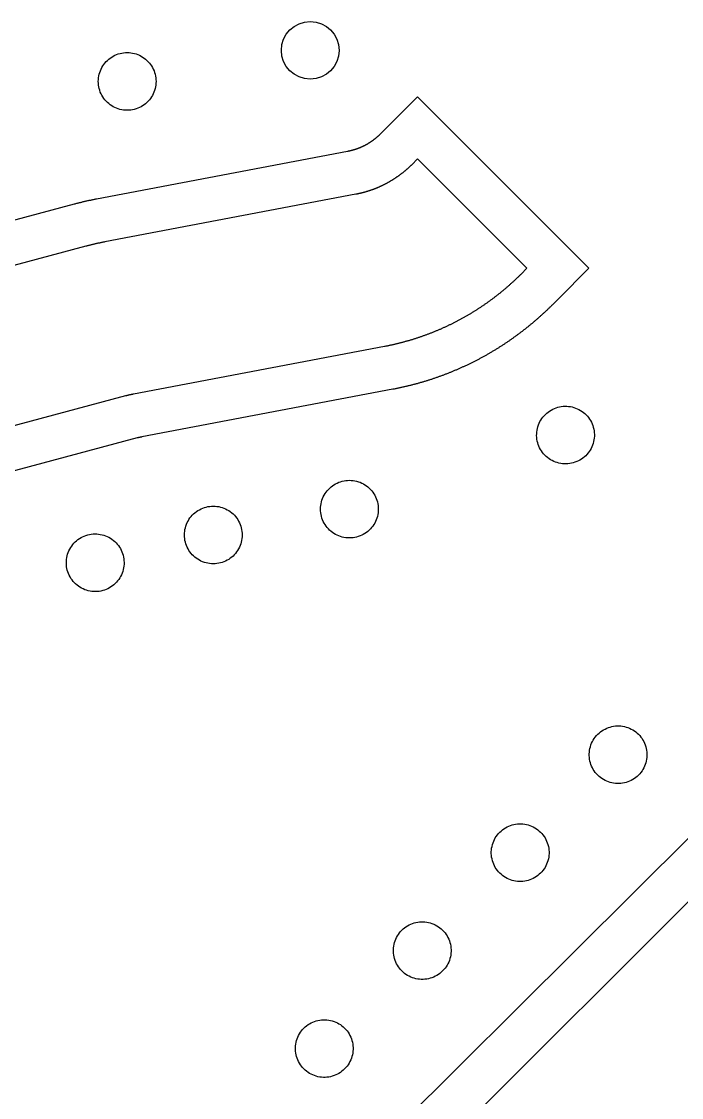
# Model space of a CAD drawing. Extents: x -16500 to 16500, y -16500 to 38576.
# Drawn here: x -7895 to -5037, y -5382 to -720 of the extents above; entities that cross this region are included whole.
import ezdxf

# ---------------------------------------------------------------- set-up
doc = ezdxf.new("R2010")
doc.units = 0
doc.header["$MEASUREMENT"] = 0
doc.layers.add('Top', color=1, linetype='Continuous')
doc.layers.add('Vias', color=60, linetype='Continuous')

msp = doc.modelspace()

# ---------------------------------------------------------------- linework, layer by layer
at = {"layer": 'Top'}
for points in [[(-9129.615, -1902.754), (-7665.465, -1510.436), (-7662.3, -1509.592), (-7659.132, -1508.756), (-7655.963, -1507.928), (-7652.792, -1507.107), (-7649.618, -1506.295), (-7646.443, -1505.49), (-7643.265, -1504.693), (-7640.086, -1503.904), (-7636.904, -1503.123), (-7633.721, -1502.35), (-7630.536, -1501.584), (-7627.349, -1500.827), (-7624.16, -1500.077), (-7620.969, -1499.335), (-7617.777, -1498.601), (-7614.582, -1497.875), (-7611.386, -1497.157), (-7608.188, -1496.447), (-7604.988, -1495.745), (-7601.787, -1495.05), (-7598.584, -1494.364), (-7595.379, -1493.685), (-7592.172, -1493.015), (-7588.964, -1492.352), (-7585.754, -1491.697), (-7582.543, -1491.05), (-7579.33, -1490.411), (-7576.116, -1489.781), (-7572.9, -1489.158), (-7569.682, -1488.543), (-6482.738, -1282.173), (-6481.284, -1281.893), (-6479.831, -1281.605), (-6478.38, -1281.309), (-6476.93, -1281.006), (-6475.482, -1280.694), (-6474.036, -1280.375), (-6472.592, -1280.048), (-6471.149, -1279.713), (-6469.708, -1279.371), (-6468.269, -1279.02), (-6466.832, -1278.662), (-6465.397, -1278.297), (-6463.964, -1277.923), (-6462.533, -1277.542), (-6461.104, -1277.153), (-6459.677, -1276.756), (-6458.253, -1276.352), (-6456.83, -1275.94), (-6455.41, -1275.521), (-6453.992, -1275.093), (-6452.576, -1274.659), (-6451.163, -1274.216), (-6449.752, -1273.766), (-6448.344, -1273.308), (-6446.938, -1272.843), (-6445.534, -1272.37), (-6444.133, -1271.89), (-6442.735, -1271.402), (-6441.339, -1270.907), (-6439.946, -1270.404), (-6438.556, -1269.893), (-6437.169, -1269.375), (-6435.784, -1268.85), (-6434.402, -1268.317), (-6433.023, -1267.777), (-6431.647, -1267.229), (-6430.274, -1266.674), (-6428.904, -1266.112), (-6427.537, -1265.542), (-6426.174, -1264.965), (-6424.813, -1264.38), (-6423.455, -1263.788), (-6422.101, -1263.189), (-6420.75, -1262.583), (-6419.402, -1261.969), (-6418.058, -1261.348), (-6416.716, -1260.72), (-6415.379, -1260.084), (-6414.044, -1259.442), (-6412.714, -1258.792), (-6411.386, -1258.135), (-6410.063, -1257.471), (-6408.742, -1256.8), (-6407.426, -1256.122), (-6406.113, -1255.436), (-6404.804, -1254.744), (-6403.499, -1254.044), (-6402.197, -1253.338), (-6400.899, -1252.624), (-6399.605, -1251.904), (-6398.315, -1251.177), (-6397.029, -1250.442), (-6395.747, -1249.701), (-6394.469, -1248.953), (-6393.195, -1248.198), (-6391.925, -1247.436), (-6390.659, -1246.667), (-6389.398, -1245.892), (-6388.14, -1245.109), (-6386.887, -1244.32), (-6385.638, -1243.524), (-6384.393, -1242.722), (-6383.153, -1241.913), (-6381.917, -1241.097), (-6380.685, -1240.274), (-6379.458, -1239.445), (-6378.236, -1238.61), (-6377.018, -1237.767), (-6375.804, -1236.918), (-6374.595, -1236.063), (-6373.391, -1235.201), (-6372.191, -1234.333), (-6370.996, -1233.458), (-6369.806, -1232.577), (-6368.62, -1231.689), (-6367.44, -1230.795), (-6366.264, -1229.895), (-6365.093, -1228.988), (-6363.927, -1228.075), (-6362.766, -1227.156), (-6361.609, -1226.231), (-6360.458, -1225.299), (-6359.312, -1224.361), (-6358.171, -1223.417), (-6357.035, -1222.467), (-6355.904, -1221.511), (-6354.778, -1220.548), (-6353.658, -1219.58), (-6352.543, -1218.606), (-6351.433, -1217.625), (-6350.328, -1216.639), (-6349.229, -1215.647), (-6348.135, -1214.649), (-6347.046, -1213.644), (-6345.963, -1212.635), (-6344.885, -1211.619), (-6343.813, -1210.597), (-6342.746, -1209.57), (-6341.685, -1208.537), (-6340.629, -1207.498), (-6339.579, -1206.454), (-6314.229, -1181.103), (-6314.229, -1181.103), (-6179.879, -1046.753), (-5437.416, -1789.215), (-5571.413, -1923.212), (-5571.413, -1923.212), (-5597.117, -1948.916), (-5599.425, -1951.218), (-5601.738, -1953.514), (-5604.057, -1955.805), (-5606.381, -1958.09), (-5608.711, -1960.369), (-5611.047, -1962.642), (-5613.388, -1964.91), (-5615.735, -1967.172), (-5618.088, -1969.428), (-5620.446, -1971.678), (-5622.809, -1973.923), (-5625.178, -1976.161), (-5627.553, -1978.394), (-5629.933, -1980.621), (-5632.318, -1982.842), (-5634.709, -1985.057), (-5637.106, -1987.267), (-5639.508, -1989.47), (-5641.915, -1991.668), (-5644.328, -1993.859), (-5646.746, -1996.045), (-5649.169, -1998.225), (-5651.598, -2000.398), (-5654.032, -2002.566), (-5656.471, -2004.728), (-5658.916, -2006.884), (-5661.366, -2009.033), (-5663.821, -2011.177), (-5666.282, -2013.315), (-5668.748, -2015.446), (-5671.219, -2017.572), (-5673.695, -2019.691), (-5676.176, -2021.805), (-5678.663, -2023.912), (-5681.155, -2026.013), (-5683.652, -2028.108), (-5686.154, -2030.197), (-5688.661, -2032.279), (-5691.174, -2034.356), (-5693.691, -2036.426), (-5696.214, -2038.49), (-5698.742, -2040.548), (-5701.274, -2042.6), (-5703.812, -2044.645), (-5706.355, -2046.685), (-5708.903, -2048.717), (-5711.455, -2050.744), (-5714.013, -2052.764), (-5716.576, -2054.779), (-5719.143, -2056.786), (-5721.716, -2058.788), (-5724.294, -2060.783), (-5726.876, -2062.772), (-5729.463, -2064.754), (-5732.055, -2066.73), (-5734.652, -2068.7), (-5737.254, -2070.663), (-5739.861, -2072.62), (-5742.472, -2074.57), (-5745.089, -2076.514), (-5747.71, -2078.452), (-5750.336, -2080.383), (-5752.966, -2082.307), (-5755.601, -2084.226), (-5758.241, -2086.137), (-5760.886, -2088.042), (-5763.535, -2089.941), (-5766.189, -2091.833), (-5768.848, -2093.719), (-5771.511, -2095.598), (-5774.179, -2097.47), (-5776.852, -2099.336), (-5779.529, -2101.196), (-5782.21, -2103.048), (-5784.897, -2104.894), (-5787.587, -2106.734), (-5790.283, -2108.567), (-5792.982, -2110.393), (-5795.687, -2112.213), (-5798.395, -2114.026), (-5801.109, -2115.832), (-5803.826, -2117.632), (-5806.548, -2119.425), (-5809.275, -2121.211), (-5812.005, -2122.99), (-5814.741, -2124.763), (-5817.48, -2126.529), (-5820.224, -2128.289), (-5822.972, -2130.041), (-5825.725, -2131.787), (-5828.481, -2133.526), (-5831.242, -2135.258), (-5834.008, -2136.984), (-5836.777, -2138.702), (-5839.551, -2140.414), (-5842.329, -2142.119), (-5845.111, -2143.817), (-5847.897, -2145.508), (-5850.688, -2147.193), (-5853.482, -2148.87), (-5856.281, -2150.541), (-5859.084, -2152.205), (-5861.891, -2153.862), (-5864.702, -2155.512), (-5867.517, -2157.155), (-5870.336, -2158.791), (-5873.159, -2160.42), (-5875.986, -2162.042), (-5878.817, -2163.658), (-5881.652, -2165.266), (-5884.491, -2166.867), (-5887.334, -2168.462), (-5890.181, -2170.049), (-5893.031, -2171.629), (-5895.886, -2173.203), (-5898.744, -2174.769), (-5901.607, -2176.328), (-5904.473, -2177.881), (-5907.343, -2179.426), (-5910.216, -2180.964), (-5913.094, -2182.495), (-5915.975, -2184.019), (-5918.86, -2185.536), (-5921.749, -2187.045), (-5924.641, -2188.548), (-5927.537, -2190.044), (-5930.437, -2191.532), (-5933.34, -2193.013), (-5936.248, -2194.487), (-5939.158, -2195.954), (-5942.073, -2197.414), (-5944.99, -2198.867), (-5947.912, -2200.312), (-5950.837, -2201.75), (-5953.765, -2203.181), (-5956.697, -2204.605), (-5959.633, -2206.022), (-5962.572, -2207.431), (-5965.514, -2208.833), (-5968.46, -2210.228), (-5971.409, -2211.616), (-5974.362, -2212.996), (-5977.318, -2214.369), (-5980.278, -2215.735), (-5983.24, -2217.094), (-5986.207, -2218.445), (-5989.176, -2219.789), (-5992.149, -2221.126), (-5995.125, -2222.455), (-5998.104, -2223.777), (-6001.087, -2225.092), (-6004.072, -2226.399), (-6007.061, -2227.699), (-6010.054, -2228.992), (-6013.049, -2230.277), (-6016.047, -2231.555), (-6019.049, -2232.826), (-6022.054, -2234.089), (-6025.062, -2235.344), (-6028.072, -2236.593), (-6031.086, -2237.834), (-6034.103, -2239.067), (-6037.123, -2240.293), (-6040.147, -2241.512), (-6043.173, -2242.723), (-6046.202, -2243.927), (-6049.234, -2245.123), (-6052.268, -2246.312), (-6055.306, -2247.494), (-6058.347, -2248.667), (-6061.391, -2249.834), (-6064.437, -2250.993), (-6067.486, -2252.144), (-6070.538, -2253.288), (-6073.593, -2254.425), (-6076.651, -2255.553), (-6079.711, -2256.675), (-6082.775, -2257.789), (-6085.841, -2258.895), (-6088.909, -2259.994), (-6091.981, -2261.085), (-6095.055, -2262.169), (-6098.131, -2263.245), (-6101.211, -2264.313), (-6104.293, -2265.374), (-6107.377, -2266.428), (-6110.464, -2267.473), (-6113.554, -2268.511), (-6116.646, -2269.542), (-6119.741, -2270.565), (-6122.838, -2271.58), (-6125.938, -2272.588), (-6129.04, -2273.588), (-6132.145, -2274.581), (-6135.252, -2275.565), (-6138.362, -2276.542), (-6141.473, -2277.512), (-6144.588, -2278.474), (-6147.704, -2279.428), (-6150.823, -2280.375), (-6153.945, -2281.313), (-6157.068, -2282.245), (-6160.194, -2283.168), (-6163.322, -2284.084), (-6166.453, -2284.992), (-6169.585, -2285.892), (-6172.72, -2286.785), (-6175.857, -2287.67), (-6178.996, -2288.547), (-6182.138, -2289.417), (-6185.281, -2290.278), (-6188.427, -2291.132), (-6191.574, -2291.979), (-6194.724, -2292.817), (-6197.876, -2293.648), (-6201.03, -2294.471), (-6204.185, -2295.287), (-6207.343, -2296.094), (-6210.503, -2296.894), (-6213.665, -2297.686), (-6216.829, -2298.47), (-6219.994, -2299.246), (-6223.162, -2300.015), (-6226.331, -2300.776), (-6229.502, -2301.529), (-6232.675, -2302.274), (-6235.85, -2303.012), (-6239.027, -2303.741), (-6242.206, -2304.463), (-6245.386, -2305.177), (-6248.568, -2305.883), (-6251.752, -2306.581), (-6254.937, -2307.272), (-6258.124, -2307.955), (-6261.313, -2308.629), (-6264.504, -2309.296), (-6267.696, -2309.955), (-6270.889, -2310.607), (-6274.085, -2311.25), (-6277.282, -2311.886), (-6280.48, -2312.513), (-6283.68, -2313.133), (-6286.881, -2313.745), (-7373.826, -2520.114), (-7375.256, -2520.39), (-7376.685, -2520.673), (-7378.113, -2520.964), (-7379.539, -2521.262), (-7380.964, -2521.568), (-7382.386, -2521.881), (-7383.808, -2522.202), (-7385.227, -2522.53), (-7386.645, -2522.866), (-7388.06, -2523.21), (-7389.475, -2523.561), (-7390.887, -2523.919), (-7392.297, -2524.285), (-7393.705, -2524.658), (-8857.855, -2916.976)], [(-8907.031, -2733.45), (-7442.881, -2341.132), (-7441.029, -2340.64), (-7439.175, -2340.156), (-7437.319, -2339.679), (-7435.462, -2339.21), (-7433.602, -2338.748), (-7431.74, -2338.294), (-7429.877, -2337.848), (-7428.012, -2337.41), (-7426.145, -2336.979), (-7424.276, -2336.556), (-7422.405, -2336.14), (-7420.533, -2335.733), (-7418.659, -2335.333), (-7416.784, -2334.941), (-7414.907, -2334.556), (-7413.028, -2334.179), (-7411.148, -2333.81), (-7409.266, -2333.449), (-6322.322, -2127.08), (-6319.36, -2126.513), (-6316.4, -2125.939), (-6313.441, -2125.357), (-6310.484, -2124.767), (-6307.529, -2124.169), (-6304.575, -2123.563), (-6301.622, -2122.95), (-6298.672, -2122.328), (-6295.723, -2121.699), (-6292.775, -2121.062), (-6289.83, -2120.417), (-6286.886, -2119.764), (-6283.944, -2119.104), (-6281.003, -2118.436), (-6278.065, -2117.76), (-6275.128, -2117.076), (-6272.193, -2116.384), (-6269.26, -2115.684), (-6266.328, -2114.977), (-6263.399, -2114.262), (-6260.471, -2113.539), (-6257.546, -2112.808), (-6254.622, -2112.07), (-6251.701, -2111.324), (-6248.781, -2110.57), (-6245.863, -2109.808), (-6242.948, -2109.038), (-6240.034, -2108.261), (-6237.123, -2107.476), (-6234.214, -2106.684), (-6231.306, -2105.883), (-6228.401, -2105.075), (-6225.498, -2104.259), (-6222.597, -2103.436), (-6219.699, -2102.604), (-6216.803, -2101.765), (-6213.908, -2100.919), (-6211.017, -2100.064), (-6208.127, -2099.202), (-6205.24, -2098.333), (-6202.355, -2097.455), (-6199.472, -2096.57), (-6196.592, -2095.678), (-6193.714, -2094.777), (-6190.839, -2093.869), (-6187.966, -2092.954), (-6185.095, -2092.031), (-6182.227, -2091.1), (-6179.361, -2090.161), (-6176.498, -2089.215), (-6173.637, -2088.261), (-6170.779, -2087.3), (-6167.924, -2086.331), (-6165.071, -2085.355), (-6162.22, -2084.371), (-6159.373, -2083.379), (-6156.528, -2082.38), (-6153.685, -2081.373), (-6150.846, -2080.359), (-6148.009, -2079.337), (-6145.174, -2078.308), (-6142.343, -2077.271), (-6139.514, -2076.227), (-6136.688, -2075.175), (-6133.865, -2074.115), (-6131.044, -2073.049), (-6128.227, -2071.974), (-6125.412, -2070.892), (-6122.6, -2069.803), (-6119.792, -2068.706), (-6116.986, -2067.602), (-6114.183, -2066.49), (-6111.383, -2065.371), (-6108.586, -2064.244), (-6105.791, -2063.11), (-6103, -2061.969), (-6100.212, -2060.82), (-6097.428, -2059.664), (-6094.646, -2058.5), (-6091.867, -2057.329), (-6089.091, -2056.151), (-6086.319, -2054.965), (-6083.55, -2053.772), (-6080.783, -2052.571), (-6078.02, -2051.363), (-6075.261, -2050.148), (-6072.504, -2048.926), (-6069.751, -2047.696), (-6067.001, -2046.459), (-6064.254, -2045.214), (-6061.511, -2043.963), (-6058.771, -2042.704), (-6056.034, -2041.437), (-6053.301, -2040.164), (-6050.571, -2038.883), (-6047.845, -2037.595), (-6045.122, -2036.3), (-6042.402, -2034.997), (-6039.686, -2033.687), (-6036.974, -2032.37), (-6034.264, -2031.046), (-6031.559, -2029.715), (-6028.857, -2028.376), (-6026.158, -2027.031), (-6023.463, -2025.678), (-6020.772, -2024.318), (-6018.084, -2022.95), (-6015.4, -2021.576), (-6012.72, -2020.195), (-6010.043, -2018.806), (-6007.37, -2017.41), (-6004.701, -2016.008), (-6002.036, -2014.598), (-5999.374, -2013.181), (-5996.716, -2011.757), (-5994.062, -2010.326), (-5991.411, -2008.888), (-5988.765, -2007.443), (-5986.122, -2005.991), (-5983.483, -2004.531), (-5980.848, -2003.065), (-5978.217, -2001.592), (-5975.59, -2000.112), (-5972.967, -1998.625), (-5970.347, -1997.131), (-5967.732, -1995.63), (-5965.121, -1994.122), (-5962.514, -1992.607), (-5959.911, -1991.085), (-5957.311, -1989.556), (-5954.716, -1988.02), (-5952.125, -1986.478), (-5949.538, -1984.928), (-5946.956, -1983.372), (-5944.377, -1981.809), (-5941.803, -1980.239), (-5939.232, -1978.662), (-5936.666, -1977.079), (-5934.104, -1975.488), (-5931.547, -1973.891), (-5928.993, -1972.287), (-5926.444, -1970.676), (-5923.899, -1969.058), (-5921.359, -1967.434), (-5918.823, -1965.803), (-5916.291, -1964.165), (-5913.763, -1962.521), (-5911.24, -1960.869), (-5908.722, -1959.211), (-5906.207, -1957.547), (-5903.697, -1955.875), (-5901.192, -1954.197), (-5898.691, -1952.513), (-5896.195, -1950.821), (-5893.703, -1949.124), (-5891.215, -1947.419), (-5888.732, -1945.708), (-5886.254, -1943.99), (-5883.78, -1942.266), (-5881.311, -1940.535), (-5878.846, -1938.798), (-5876.386, -1937.054), (-5873.931, -1935.303), (-5871.48, -1933.546), (-5869.034, -1931.783), (-5866.593, -1930.013), (-5864.157, -1928.236), (-5861.725, -1926.453), (-5859.298, -1924.664), (-5856.875, -1922.868), (-5854.458, -1921.066), (-5852.045, -1919.257), (-5849.637, -1917.442), (-5847.234, -1915.621), (-5844.836, -1913.793), (-5842.442, -1911.959), (-5840.054, -1910.118), (-5837.67, -1908.271), (-5835.291, -1906.418), (-5832.918, -1904.559), (-5830.549, -1902.693), (-5828.185, -1900.821), (-5825.826, -1898.942), (-5823.472, -1897.058), (-5821.123, -1895.167), (-5818.779, -1893.269), (-5816.441, -1891.366), (-5814.107, -1889.457), (-5811.778, -1887.541), (-5809.455, -1885.619), (-5807.136, -1883.691), (-5804.823, -1881.756), (-5802.515, -1879.816), (-5800.212, -1877.87), (-5797.914, -1875.917), (-5795.621, -1873.958), (-5793.334, -1871.993), (-5791.052, -1870.022), (-5788.775, -1868.046), (-5786.503, -1866.063), (-5784.237, -1864.074), (-5781.976, -1862.078), (-5779.72, -1860.077), (-5777.469, -1858.07), (-5775.224, -1856.057), (-5772.985, -1854.039), (-5770.75, -1852.014), (-5768.521, -1849.983), (-5766.297, -1847.946), (-5764.079, -1845.903), (-5761.867, -1843.855), (-5759.659, -1841.801), (-5757.457, -1839.74), (-5755.261, -1837.674), (-5753.07, -1835.602), (-5750.885, -1833.525), (-5748.705, -1831.441), (-5746.531, -1829.352), (-5744.362, -1827.257), (-5742.199, -1825.156), (-5740.041, -1823.049), (-5737.889, -1820.937), (-5735.743, -1818.819), (-5733.602, -1816.695), (-5731.467, -1814.566), (-5706.117, -1789.215), (-6179.878, -1315.454), (-6205.229, -1340.804), (-6206.597, -1342.166), (-6207.97, -1343.523), (-6209.349, -1344.873), (-6210.734, -1346.218), (-6212.124, -1347.558), (-6213.519, -1348.891), (-6214.921, -1350.219), (-6216.328, -1351.54), (-6217.74, -1352.856), (-6219.157, -1354.166), (-6220.581, -1355.47), (-6222.009, -1356.769), (-6223.443, -1358.061), (-6224.882, -1359.347), (-6226.327, -1360.628), (-6227.777, -1361.902), (-6229.232, -1363.17), (-6230.692, -1364.433), (-6232.158, -1365.689), (-6233.629, -1366.939), (-6235.105, -1368.183), (-6236.586, -1369.421), (-6238.072, -1370.652), (-6239.563, -1371.878), (-6241.06, -1373.097), (-6242.561, -1374.31), (-6244.068, -1375.517), (-6245.579, -1376.718), (-6247.096, -1377.912), (-6248.617, -1379.1), (-6250.144, -1380.282), (-6251.675, -1381.457), (-6253.211, -1382.626), (-6254.752, -1383.788), (-6256.298, -1384.944), (-6257.848, -1386.094), (-6259.404, -1387.237), (-6260.964, -1388.374), (-6262.528, -1389.505), (-6264.098, -1390.628), (-6265.672, -1391.746), (-6267.251, -1392.856), (-6268.834, -1393.961), (-6270.422, -1395.058), (-6272.014, -1396.149), (-6273.611, -1397.234), (-6275.212, -1398.311), (-6276.818, -1399.382), (-6278.429, -1400.447), (-6280.043, -1401.504), (-6281.662, -1402.555), (-6283.286, -1403.6), (-6284.914, -1404.637), (-6286.546, -1405.668), (-6288.182, -1406.692), (-6289.823, -1407.709), (-6291.467, -1408.719), (-6293.116, -1409.723), (-6294.769, -1410.72), (-6296.427, -1411.709), (-6298.088, -1412.692), (-6299.753, -1413.668), (-6301.423, -1414.637), (-6303.096, -1415.6), (-6304.773, -1416.555), (-6306.455, -1417.503), (-6308.14, -1418.444), (-6309.829, -1419.378), (-6311.522, -1420.306), (-6313.219, -1421.226), (-6314.92, -1422.139), (-6316.624, -1423.045), (-6318.332, -1423.944), (-6320.044, -1424.836), (-6321.76, -1425.72), (-6323.479, -1426.598), (-6325.202, -1427.469), (-6326.929, -1428.332), (-6328.659, -1429.188), (-6330.392, -1430.037), (-6332.129, -1430.879), (-6333.87, -1431.713), (-6335.614, -1432.541), (-6337.361, -1433.361), (-6339.112, -1434.173), (-6340.866, -1434.979), (-6342.624, -1435.777), (-6344.385, -1436.568), (-6346.149, -1437.352), (-6347.916, -1438.128), (-6349.687, -1438.897), (-6351.46, -1439.658), (-6353.237, -1440.413), (-6355.017, -1441.159), (-6356.8, -1441.899), (-6358.586, -1442.631), (-6360.375, -1443.355), (-6362.168, -1444.073), (-6363.963, -1444.782), (-6365.761, -1445.485), (-6367.562, -1446.179), (-6369.365, -1446.867), (-6371.172, -1447.547), (-6372.981, -1448.219), (-6374.794, -1448.884), (-6376.609, -1449.541), (-6378.426, -1450.191), (-6380.247, -1450.833), (-6382.07, -1451.467), (-6383.895, -1452.094), (-6385.723, -1452.714), (-6387.554, -1453.326), (-6389.387, -1453.93), (-6391.223, -1454.527), (-6393.061, -1455.116), (-6394.902, -1455.697), (-6396.745, -1456.271), (-6398.591, -1456.837), (-6400.438, -1457.395), (-6402.288, -1457.946), (-6404.141, -1458.489), (-6405.995, -1459.024), (-6407.852, -1459.552), (-6409.711, -1460.072), (-6411.572, -1460.584), (-6413.435, -1461.089), (-6415.301, -1461.586), (-6417.168, -1462.075), (-6419.037, -1462.556), (-6420.909, -1463.029), (-6422.782, -1463.495), (-6424.657, -1463.953), (-6426.534, -1464.403), (-6428.413, -1464.845), (-6430.294, -1465.28), (-6432.176, -1465.707), (-6434.061, -1466.126), (-6435.947, -1466.537), (-6437.834, -1466.94), (-6439.724, -1467.335), (-6441.615, -1467.723), (-6443.507, -1468.103), (-6445.401, -1468.475), (-6447.297, -1468.839), (-7534.241, -1675.208), (-7537.194, -1675.773), (-7540.146, -1676.345), (-7543.096, -1676.926), (-7546.044, -1677.514), (-7548.991, -1678.11), (-7551.937, -1678.714), (-7554.88, -1679.325), (-7557.822, -1679.944), (-7560.763, -1680.572), (-7563.701, -1681.207), (-7566.638, -1681.849), (-7569.574, -1682.5), (-7572.507, -1683.158), (-7575.439, -1683.824), (-7578.369, -1684.498), (-7581.298, -1685.18), (-7584.224, -1685.869), (-7587.149, -1686.566), (-7590.072, -1687.271), (-7592.992, -1687.983), (-7595.911, -1688.704), (-7598.828, -1689.432), (-7601.744, -1690.168), (-7604.657, -1690.911), (-7607.568, -1691.662), (-7610.477, -1692.421), (-7613.384, -1693.188), (-7616.29, -1693.962), (-9080.439, -2086.28)]]:
    msp.add_lwpolyline(points, dxfattribs=at)
msp.add_lwpolyline([(-8626.703, -10592.703), (-10016.875, -10016.875), (-10592.703, -8626.703), (-10016.875, -7236.531), (-8626.703, -6660.703), (-7761.531, -7019.069), (-7761.531, -6999.65), (-7473.412, -6999.65), (-6999.65, -7473.412), (-6488.412, -6962.174), (-6488.412, -6962.174), (-3510.785, -3984.547), (-3984.547, -3510.785), (-6962.174, -6488.412), (-6962.174, -6488.412), (-7473.412, -6999.65), (-7761.531, -6999.65), (-3984.547, -3242.085), (-3242.085, -3984.547), (-7019.069, -7761.531), (-6660.703, -8626.703), (-7236.531, -10016.875)], close=True, dxfattribs=at)
at = {"layer": 'Vias'}
for points in [[(-7437.469, -1104.935), (-7445.318, -1104.681), (-7453.135, -1103.935), (-7460.89, -1102.7), (-7468.552, -1100.98), (-7476.091, -1098.783), (-7483.477, -1096.116), (-7490.681, -1092.991), (-7497.675, -1089.42), (-7504.43, -1085.417), (-7510.921, -1080.998), (-7517.122, -1076.179), (-7523.008, -1070.981), (-7528.556, -1065.423), (-7533.744, -1059.529), (-7538.551, -1053.319), (-7542.959, -1046.821), (-7546.951, -1040.058), (-7550.51, -1033.058), (-7553.622, -1025.849), (-7556.276, -1018.458), (-7558.46, -1010.915), (-7560.166, -1003.25), (-7561.388, -995.493), (-7562.12, -987.675), (-7562.36, -979.826), (-7562.106, -971.977), (-7561.361, -964.16), (-7560.125, -956.405), (-7558.406, -948.743), (-7556.208, -941.204), (-7553.542, -933.818), (-7550.417, -926.614), (-7546.846, -919.62), (-7542.843, -912.864), (-7538.423, -906.373), (-7533.605, -900.173), (-7528.406, -894.287), (-7522.849, -888.739), (-7516.954, -883.551), (-7510.745, -878.743), (-7504.246, -874.335), (-7497.484, -870.344), (-7490.484, -866.785), (-7483.274, -863.672), (-7475.883, -861.019), (-7468.341, -858.835), (-7460.676, -857.128), (-7452.918, -855.907), (-7445.1, -855.174), (-7437.251, -854.935), (-7429.402, -855.188), (-7421.585, -855.934), (-7413.83, -857.169), (-7406.168, -858.889), (-7398.629, -861.086), (-7391.243, -863.753), (-7384.039, -866.878), (-7377.045, -870.449), (-7370.29, -874.452), (-7363.799, -878.872), (-7357.598, -883.69), (-7351.712, -888.888), (-7346.164, -894.446), (-7340.976, -900.341), (-7336.169, -906.55), (-7331.761, -913.048), (-7327.769, -919.811), (-7324.21, -926.811), (-7321.098, -934.02), (-7318.444, -941.411), (-7316.26, -948.954), (-7314.554, -956.619), (-7313.332, -964.376), (-7312.6, -972.195), (-7312.36, -980.044), (-7312.614, -987.892), (-7313.359, -995.709), (-7314.595, -1003.464), (-7316.314, -1011.126), (-7318.512, -1018.665), (-7321.178, -1026.052), (-7324.303, -1033.256), (-7327.874, -1040.249), (-7331.878, -1047.005), (-7336.297, -1053.496), (-7341.115, -1059.697), (-7346.314, -1065.582), (-7351.871, -1071.13), (-7357.766, -1076.318), (-7363.975, -1081.126), (-7370.474, -1085.534), (-7377.236, -1089.525), (-7384.236, -1093.084), (-7391.446, -1096.197), (-7398.837, -1098.85), (-7406.379, -1101.035), (-7414.045, -1102.741), (-7421.802, -1103.963), (-7429.62, -1104.695)], [(-5536.412, -2636.907), (-5544.264, -2636.819), (-5552.095, -2636.239), (-5559.875, -2635.168), (-5567.571, -2633.611), (-5575.155, -2631.573), (-5582.596, -2629.063), (-5589.864, -2626.091), (-5596.932, -2622.669), (-5603.771, -2618.809), (-5610.354, -2614.528), (-5616.655, -2609.842), (-5622.649, -2604.769), (-5628.313, -2599.33), (-5633.624, -2593.546), (-5638.562, -2587.44), (-5643.107, -2581.036), (-5647.24, -2574.359), (-5650.946, -2567.436), (-5654.21, -2560.294), (-5657.02, -2552.961), (-5659.363, -2545.466), (-5661.231, -2537.838), (-5662.616, -2530.109), (-5663.513, -2522.308), (-5663.919, -2514.465), (-5663.831, -2506.613), (-5663.251, -2498.782), (-5662.18, -2491.003), (-5660.622, -2483.306), (-5658.585, -2475.722), (-5656.075, -2468.281), (-5653.103, -2461.013), (-5649.681, -2453.945), (-5645.821, -2447.107), (-5641.54, -2440.524), (-5636.853, -2434.223), (-5631.781, -2428.228), (-5626.342, -2422.564), (-5620.558, -2417.253), (-5614.452, -2412.315), (-5608.048, -2407.771), (-5601.371, -2403.637), (-5594.448, -2399.931), (-5587.306, -2396.667), (-5579.972, -2393.858), (-5572.478, -2391.515), (-5564.85, -2389.647), (-5557.121, -2388.261), (-5549.319, -2387.364), (-5541.477, -2386.958), (-5533.625, -2387.046), (-5525.794, -2387.626), (-5518.015, -2388.697), (-5510.318, -2390.255), (-5502.734, -2392.292), (-5495.293, -2394.802), (-5488.025, -2397.774), (-5480.957, -2401.197), (-5474.118, -2405.056), (-5467.535, -2409.338), (-5461.234, -2414.024), (-5455.24, -2419.097), (-5449.576, -2424.536), (-5444.265, -2430.32), (-5439.327, -2436.426), (-5434.782, -2442.83), (-5430.649, -2449.506), (-5426.943, -2456.43), (-5423.679, -2463.572), (-5420.87, -2470.905), (-5418.526, -2478.4), (-5416.658, -2486.027), (-5415.273, -2493.757), (-5414.376, -2501.558), (-5413.97, -2509.4), (-5414.058, -2517.252), (-5414.638, -2525.083), (-5415.709, -2532.863), (-5417.267, -2540.559), (-5419.304, -2548.143), (-5421.814, -2555.584), (-5424.786, -2562.853), (-5428.209, -2569.92), (-5432.068, -2576.759), (-5436.349, -2583.342), (-5441.036, -2589.643), (-5446.108, -2595.637), (-5451.547, -2601.301), (-5457.331, -2606.613), (-5463.437, -2611.55), (-5469.841, -2616.095), (-5476.518, -2620.228), (-5483.441, -2623.935), (-5490.584, -2627.199), (-5497.917, -2630.008), (-5505.412, -2632.351), (-5513.039, -2634.219), (-5520.768, -2635.604), (-5528.57, -2636.501)], [(-6474.952, -2957.917), (-6482.801, -2957.664), (-6490.618, -2956.918), (-6498.373, -2955.683), (-6506.035, -2953.963), (-6513.574, -2951.766), (-6520.96, -2949.099), (-6528.164, -2945.974), (-6535.158, -2942.403), (-6541.913, -2938.4), (-6548.404, -2933.98), (-6554.605, -2929.162), (-6560.491, -2923.964), (-6566.039, -2918.406), (-6571.227, -2912.511), (-6576.034, -2906.302), (-6580.442, -2899.804), (-6584.434, -2893.041), (-6587.993, -2886.041), (-6591.105, -2878.832), (-6593.759, -2871.441), (-6595.943, -2863.898), (-6597.649, -2856.233), (-6598.871, -2848.476), (-6599.603, -2840.657), (-6599.843, -2832.808), (-6599.589, -2824.96), (-6598.844, -2817.143), (-6597.608, -2809.388), (-6595.889, -2801.726), (-6593.691, -2794.187), (-6591.025, -2786.8), (-6587.9, -2779.596), (-6584.329, -2772.603), (-6580.325, -2765.847), (-6575.906, -2759.356), (-6571.088, -2753.155), (-6565.889, -2747.27), (-6560.332, -2741.722), (-6554.437, -2736.534), (-6548.228, -2731.726), (-6541.729, -2727.318), (-6534.967, -2723.327), (-6527.967, -2719.768), (-6520.757, -2716.655), (-6513.366, -2714.002), (-6505.824, -2711.817), (-6498.158, -2710.111), (-6490.401, -2708.889), (-6482.583, -2708.157), (-6474.734, -2707.917), (-6466.885, -2708.171), (-6459.068, -2708.917), (-6451.313, -2710.152), (-6443.651, -2711.872), (-6436.112, -2714.069), (-6428.726, -2716.736), (-6421.522, -2719.861), (-6414.528, -2723.432), (-6407.773, -2727.435), (-6401.282, -2731.854), (-6395.081, -2736.673), (-6389.195, -2741.871), (-6383.647, -2747.429), (-6378.459, -2753.323), (-6373.652, -2759.533), (-6369.244, -2766.031), (-6365.252, -2772.794), (-6361.693, -2779.794), (-6358.581, -2787.003), (-6355.927, -2794.394), (-6353.743, -2801.937), (-6352.037, -2809.602), (-6350.815, -2817.359), (-6350.083, -2825.177), (-6349.843, -2833.026), (-6350.097, -2840.875), (-6350.842, -2848.692), (-6352.078, -2856.447), (-6353.797, -2864.109), (-6355.995, -2871.648), (-6358.661, -2879.034), (-6361.786, -2886.238), (-6365.357, -2893.232), (-6369.36, -2899.988), (-6373.78, -2906.479), (-6378.598, -2912.679), (-6383.797, -2918.565), (-6389.354, -2924.113), (-6395.249, -2929.301), (-6401.458, -2934.109), (-6407.957, -2938.517), (-6414.719, -2942.508), (-6421.719, -2946.067), (-6428.929, -2949.18), (-6436.32, -2951.833), (-6443.862, -2954.017), (-6451.527, -2955.724), (-6459.285, -2956.945), (-6467.103, -2957.678)], [(-7064.421, -3069.835), (-7072.27, -3069.582), (-7080.087, -3068.836), (-7087.842, -3067.601), (-7095.504, -3065.881), (-7103.043, -3063.684), (-7110.429, -3061.017), (-7117.633, -3057.892), (-7124.627, -3054.321), (-7131.382, -3050.318), (-7137.873, -3045.898), (-7144.074, -3041.08), (-7149.96, -3035.882), (-7155.508, -3030.324), (-7160.696, -3024.429), (-7165.503, -3018.22), (-7169.911, -3011.722), (-7173.903, -3004.959), (-7177.462, -2997.959), (-7180.574, -2990.75), (-7183.228, -2983.359), (-7185.412, -2975.816), (-7187.118, -2968.151), (-7188.34, -2960.394), (-7189.072, -2952.575), (-7189.312, -2944.726), (-7189.058, -2936.878), (-7188.313, -2929.061), (-7187.077, -2921.306), (-7185.358, -2913.644), (-7183.16, -2906.105), (-7180.494, -2898.718), (-7177.369, -2891.514), (-7173.798, -2884.521), (-7169.794, -2877.765), (-7165.375, -2871.274), (-7160.557, -2865.073), (-7155.358, -2859.188), (-7149.801, -2853.64), (-7143.906, -2848.452), (-7137.697, -2843.644), (-7131.198, -2839.236), (-7124.436, -2835.245), (-7117.436, -2831.686), (-7110.226, -2828.573), (-7102.835, -2825.92), (-7095.293, -2823.735), (-7087.627, -2822.029), (-7079.87, -2820.807), (-7072.052, -2820.075), (-7064.203, -2819.835), (-7056.354, -2820.089), (-7048.537, -2820.835), (-7040.782, -2822.07), (-7033.12, -2823.79), (-7025.581, -2825.987), (-7018.195, -2828.654), (-7010.991, -2831.779), (-7003.997, -2835.35), (-6997.242, -2839.353), (-6990.751, -2843.772), (-6984.55, -2848.591), (-6978.664, -2853.789), (-6973.116, -2859.347), (-6967.928, -2865.241), (-6963.121, -2871.451), (-6958.713, -2877.949), (-6954.721, -2884.712), (-6951.162, -2891.712), (-6948.05, -2898.921), (-6945.396, -2906.312), (-6943.212, -2913.855), (-6941.506, -2921.52), (-6940.284, -2929.277), (-6939.552, -2937.095), (-6939.312, -2944.944), (-6939.566, -2952.793), (-6940.311, -2960.61), (-6941.547, -2968.365), (-6943.266, -2976.027), (-6945.464, -2983.566), (-6948.13, -2990.952), (-6951.255, -2998.156), (-6954.826, -3005.15), (-6958.829, -3011.906), (-6963.249, -3018.397), (-6968.067, -3024.597), (-6973.266, -3030.483), (-6978.823, -3036.031), (-6984.718, -3041.219), (-6990.927, -3046.027), (-6997.426, -3050.435), (-7004.188, -3054.426), (-7011.188, -3057.985), (-7018.398, -3061.098), (-7025.789, -3063.751), (-7033.331, -3065.935), (-7040.996, -3067.642), (-7048.754, -3068.863), (-7056.572, -3069.596)], [(-7574.496, -3190.201), (-7582.347, -3190.037), (-7590.172, -3189.379), (-7597.941, -3188.232), (-7605.622, -3186.6), (-7613.185, -3184.488), (-7620.601, -3181.905), (-7627.84, -3178.862), (-7634.874, -3175.371), (-7641.674, -3171.444), (-7648.215, -3167.099), (-7654.47, -3162.351), (-7660.414, -3157.22), (-7666.025, -3151.726), (-7671.279, -3145.89), (-7676.157, -3139.736), (-7680.639, -3133.288), (-7684.707, -3126.571), (-7688.345, -3119.612), (-7691.539, -3112.438), (-7694.276, -3105.078), (-7696.546, -3097.56), (-7698.339, -3089.915), (-7699.648, -3082.172), (-7700.469, -3074.363), (-7700.798, -3066.517), (-7700.634, -3058.666), (-7699.977, -3050.841), (-7698.829, -3043.072), (-7697.197, -3035.391), (-7695.085, -3027.828), (-7692.503, -3020.412), (-7689.459, -3013.173), (-7685.968, -3006.139), (-7682.042, -2999.338), (-7677.696, -2992.798), (-7672.948, -2986.543), (-7667.817, -2980.598), (-7662.323, -2974.988), (-7656.487, -2969.733), (-7650.333, -2964.856), (-7643.885, -2960.374), (-7637.168, -2956.306), (-7630.209, -2952.668), (-7623.035, -2949.474), (-7615.675, -2946.737), (-7608.157, -2944.467), (-7600.512, -2942.674), (-7592.769, -2941.364), (-7584.96, -2940.544), (-7577.114, -2940.215), (-7569.263, -2940.379), (-7561.438, -2941.036), (-7553.669, -2942.183), (-7545.988, -2943.816), (-7538.425, -2945.928), (-7531.009, -2948.51), (-7523.77, -2951.553), (-7516.736, -2955.045), (-7509.935, -2958.971), (-7503.395, -2963.317), (-7497.14, -2968.065), (-7491.195, -2973.196), (-7485.585, -2978.69), (-7480.33, -2984.526), (-7475.453, -2990.68), (-7470.971, -2997.128), (-7466.903, -3003.845), (-7463.265, -3010.804), (-7460.071, -3017.978), (-7457.334, -3025.338), (-7455.064, -3032.855), (-7453.271, -3040.501), (-7451.961, -3048.243), (-7451.141, -3056.053), (-7450.812, -3063.899), (-7450.976, -3071.75), (-7451.633, -3079.575), (-7452.781, -3087.343), (-7454.413, -3095.025), (-7456.525, -3102.588), (-7459.107, -3110.004), (-7462.15, -3117.243), (-7465.642, -3124.277), (-7469.568, -3131.077), (-7473.914, -3137.618), (-7478.662, -3143.873), (-7483.793, -3149.817), (-7489.287, -3155.428), (-7495.123, -3160.682), (-7501.277, -3165.56), (-7507.725, -3170.042), (-7514.442, -3174.11), (-7521.401, -3177.748), (-7528.575, -3180.942), (-7535.935, -3183.679), (-7543.453, -3185.949), (-7551.098, -3187.742), (-7558.841, -3189.051), (-7566.65, -3189.872)], [(-5315.006, -4021.805), (-5322.843, -4021.311), (-5330.634, -4020.327), (-5338.348, -4018.856), (-5345.954, -4016.903), (-5353.422, -4014.476), (-5360.723, -4011.586), (-5367.829, -4008.242), (-5374.71, -4004.459), (-5381.34, -4000.251), (-5387.693, -3995.636), (-5393.744, -3990.63), (-5399.468, -3985.255), (-5404.844, -3979.53), (-5409.849, -3973.48), (-5414.465, -3967.127), (-5418.673, -3960.496), (-5422.456, -3953.615), (-5425.799, -3946.51), (-5428.69, -3939.208), (-5431.116, -3931.74), (-5433.069, -3924.134), (-5434.541, -3916.421), (-5435.525, -3908.63), (-5436.018, -3900.793), (-5436.018, -3892.94), (-5435.525, -3885.103), (-5434.541, -3877.312), (-5433.069, -3869.598), (-5431.116, -3861.992), (-5428.69, -3854.524), (-5425.799, -3847.223), (-5422.456, -3840.117), (-5418.673, -3833.236), (-5414.465, -3826.606), (-5409.849, -3820.253), (-5404.844, -3814.202), (-5399.468, -3808.478), (-5393.744, -3803.102), (-5387.693, -3798.097), (-5381.34, -3793.481), (-5374.71, -3789.273), (-5367.829, -3785.49), (-5360.723, -3782.147), (-5353.422, -3779.256), (-5345.954, -3776.83), (-5338.348, -3774.877), (-5330.634, -3773.405), (-5322.843, -3772.421), (-5315.006, -3771.928), (-5307.153, -3771.928), (-5299.316, -3772.421), (-5291.525, -3773.405), (-5283.812, -3774.877), (-5276.206, -3776.83), (-5268.738, -3779.256), (-5261.436, -3782.147), (-5254.331, -3785.49), (-5247.45, -3789.273), (-5240.819, -3793.481), (-5234.466, -3798.097), (-5228.416, -3803.102), (-5222.691, -3808.478), (-5217.316, -3814.202), (-5212.31, -3820.253), (-5207.695, -3826.606), (-5203.487, -3833.236), (-5199.704, -3840.117), (-5196.36, -3847.223), (-5193.47, -3854.524), (-5191.043, -3861.992), (-5189.09, -3869.598), (-5187.619, -3877.312), (-5186.635, -3885.103), (-5186.141, -3892.94), (-5186.141, -3900.793), (-5186.635, -3908.63), (-5187.619, -3916.421), (-5189.09, -3924.134), (-5191.043, -3931.74), (-5193.47, -3939.208), (-5196.36, -3946.51), (-5199.704, -3953.615), (-5203.487, -3960.496), (-5207.695, -3967.127), (-5212.31, -3973.48), (-5217.316, -3979.53), (-5222.691, -3985.255), (-5228.416, -3990.63), (-5234.466, -3995.636), (-5240.819, -4000.251), (-5247.45, -4004.459), (-5254.331, -4008.242), (-5261.436, -4011.586), (-5268.738, -4014.476), (-5276.206, -4016.903), (-5283.812, -4018.856), (-5291.525, -4020.327), (-5299.316, -4021.311), (-5307.153, -4021.805)], [(-5739.27, -4446.069), (-5747.107, -4445.575), (-5754.898, -4444.591), (-5762.612, -4443.12), (-5770.218, -4441.167), (-5777.686, -4438.74), (-5784.987, -4435.85), (-5792.093, -4432.506), (-5798.974, -4428.723), (-5805.604, -4424.515), (-5811.957, -4419.9), (-5818.008, -4414.894), (-5823.732, -4409.519), (-5829.108, -4403.794), (-5834.113, -4397.744), (-5838.729, -4391.391), (-5842.937, -4384.76), (-5846.72, -4377.879), (-5850.063, -4370.774), (-5852.954, -4363.472), (-5855.38, -4356.004), (-5857.333, -4348.398), (-5858.805, -4340.685), (-5859.789, -4332.894), (-5860.282, -4325.057), (-5860.282, -4317.204), (-5859.789, -4309.367), (-5858.805, -4301.576), (-5857.333, -4293.862), (-5855.38, -4286.256), (-5852.954, -4278.788), (-5850.063, -4271.487), (-5846.72, -4264.381), (-5842.937, -4257.5), (-5838.729, -4250.87), (-5834.113, -4244.517), (-5829.108, -4238.466), (-5823.732, -4232.742), (-5818.008, -4227.366), (-5811.957, -4222.361), (-5805.604, -4217.745), (-5798.974, -4213.537), (-5792.093, -4209.754), (-5784.987, -4206.411), (-5777.686, -4203.52), (-5770.218, -4201.094), (-5762.612, -4199.141), (-5754.898, -4197.669), (-5747.107, -4196.685), (-5739.27, -4196.192), (-5731.417, -4196.192), (-5723.58, -4196.685), (-5715.789, -4197.669), (-5708.076, -4199.141), (-5700.47, -4201.094), (-5693.002, -4203.52), (-5685.7, -4206.411), (-5678.595, -4209.754), (-5671.714, -4213.537), (-5665.083, -4217.745), (-5658.73, -4222.361), (-5652.68, -4227.366), (-5646.955, -4232.742), (-5641.58, -4238.466), (-5636.574, -4244.517), (-5631.959, -4250.87), (-5627.751, -4257.5), (-5623.968, -4264.381), (-5620.624, -4271.487), (-5617.734, -4278.788), (-5615.307, -4286.256), (-5613.354, -4293.862), (-5611.883, -4301.576), (-5610.899, -4309.367), (-5610.405, -4317.204), (-5610.405, -4325.057), (-5610.899, -4332.894), (-5611.883, -4340.685), (-5613.354, -4348.398), (-5615.307, -4356.004), (-5617.734, -4363.472), (-5620.624, -4370.774), (-5623.968, -4377.879), (-5627.751, -4384.76), (-5631.959, -4391.391), (-5636.574, -4397.744), (-5641.58, -4403.794), (-5646.955, -4409.519), (-5652.68, -4414.894), (-5658.73, -4419.9), (-5665.083, -4424.515), (-5671.714, -4428.723), (-5678.595, -4432.506), (-5685.7, -4435.85), (-5693.002, -4438.74), (-5700.47, -4441.167), (-5708.076, -4443.12), (-5715.789, -4444.591), (-5723.58, -4445.575), (-5731.417, -4446.069)], [(-6163.534, -4870.333), (-6171.371, -4869.839), (-6179.162, -4868.855), (-6186.876, -4867.384), (-6194.482, -4865.431), (-6201.95, -4863.004), (-6209.251, -4860.114), (-6216.357, -4856.77), (-6223.238, -4852.987), (-6229.868, -4848.779), (-6236.221, -4844.164), (-6242.272, -4839.158), (-6247.996, -4833.783), (-6253.372, -4828.058), (-6258.377, -4822.008), (-6262.993, -4815.655), (-6267.201, -4809.024), (-6270.984, -4802.143), (-6274.327, -4795.038), (-6277.218, -4787.736), (-6279.644, -4780.268), (-6281.597, -4772.662), (-6283.069, -4764.949), (-6284.053, -4757.158), (-6284.546, -4749.321), (-6284.546, -4741.468), (-6284.053, -4733.631), (-6283.069, -4725.84), (-6281.597, -4718.126), (-6279.644, -4710.52), (-6277.218, -4703.052), (-6274.327, -4695.751), (-6270.984, -4688.645), (-6267.201, -4681.764), (-6262.993, -4675.134), (-6258.377, -4668.781), (-6253.372, -4662.73), (-6247.996, -4657.006), (-6242.272, -4651.63), (-6236.221, -4646.625), (-6229.868, -4642.009), (-6223.238, -4637.801), (-6216.357, -4634.018), (-6209.251, -4630.675), (-6201.95, -4627.784), (-6194.482, -4625.358), (-6186.876, -4623.405), (-6179.162, -4621.933), (-6171.371, -4620.949), (-6163.534, -4620.456), (-6155.681, -4620.456), (-6147.844, -4620.949), (-6140.053, -4621.933), (-6132.34, -4623.405), (-6124.734, -4625.358), (-6117.266, -4627.784), (-6109.964, -4630.675), (-6102.859, -4634.018), (-6095.978, -4637.801), (-6089.347, -4642.009), (-6082.994, -4646.625), (-6076.944, -4651.63), (-6071.219, -4657.006), (-6065.844, -4662.73), (-6060.838, -4668.781), (-6056.223, -4675.134), (-6052.015, -4681.764), (-6048.232, -4688.645), (-6044.888, -4695.751), (-6041.998, -4703.052), (-6039.571, -4710.52), (-6037.618, -4718.126), (-6036.147, -4725.84), (-6035.163, -4733.631), (-6034.669, -4741.468), (-6034.669, -4749.321), (-6035.163, -4757.158), (-6036.147, -4764.949), (-6037.618, -4772.662), (-6039.571, -4780.268), (-6041.998, -4787.736), (-6044.888, -4795.038), (-6048.232, -4802.143), (-6052.015, -4809.024), (-6056.223, -4815.655), (-6060.838, -4822.008), (-6065.844, -4828.058), (-6071.219, -4833.783), (-6076.944, -4839.158), (-6082.994, -4844.164), (-6089.347, -4848.779), (-6095.978, -4852.987), (-6102.859, -4856.77), (-6109.964, -4860.114), (-6117.266, -4863.004), (-6124.734, -4865.431), (-6132.34, -4867.384), (-6140.053, -4868.855), (-6147.844, -4869.839), (-6155.681, -4870.333)], [(-6587.798, -5294.597), (-6595.635, -5294.103), (-6603.426, -5293.119), (-6611.14, -5291.648), (-6618.746, -5289.695), (-6626.214, -5287.268), (-6633.515, -5284.378), (-6640.621, -5281.034), (-6647.502, -5277.251), (-6654.132, -5273.043), (-6660.485, -5268.428), (-6666.536, -5263.422), (-6672.26, -5258.047), (-6677.636, -5252.322), (-6682.641, -5246.272), (-6687.257, -5239.919), (-6691.465, -5233.288), (-6695.248, -5226.407), (-6698.591, -5219.302), (-6701.482, -5212), (-6703.908, -5204.532), (-6705.861, -5196.926), (-6707.333, -5189.213), (-6708.317, -5181.422), (-6708.81, -5173.585), (-6708.81, -5165.732), (-6708.317, -5157.895), (-6707.333, -5150.104), (-6705.861, -5142.39), (-6703.908, -5134.784), (-6701.482, -5127.316), (-6698.591, -5120.015), (-6695.248, -5112.909), (-6691.465, -5106.028), (-6687.257, -5099.398), (-6682.641, -5093.045), (-6677.636, -5086.994), (-6672.26, -5081.27), (-6666.536, -5075.894), (-6660.485, -5070.889), (-6654.132, -5066.273), (-6647.502, -5062.065), (-6640.621, -5058.282), (-6633.515, -5054.939), (-6626.214, -5052.048), (-6618.746, -5049.622), (-6611.14, -5047.669), (-6603.426, -5046.197), (-6595.635, -5045.213), (-6587.798, -5044.72), (-6579.945, -5044.72), (-6572.108, -5045.213), (-6564.317, -5046.197), (-6556.604, -5047.669), (-6548.998, -5049.622), (-6541.53, -5052.048), (-6534.228, -5054.939), (-6527.123, -5058.282), (-6520.242, -5062.065), (-6513.611, -5066.273), (-6507.258, -5070.889), (-6501.208, -5075.894), (-6495.483, -5081.27), (-6490.108, -5086.994), (-6485.102, -5093.045), (-6480.487, -5099.398), (-6476.279, -5106.028), (-6472.496, -5112.909), (-6469.152, -5120.015), (-6466.262, -5127.316), (-6463.835, -5134.784), (-6461.882, -5142.39), (-6460.411, -5150.104), (-6459.427, -5157.895), (-6458.933, -5165.732), (-6458.933, -5173.585), (-6459.427, -5181.422), (-6460.411, -5189.213), (-6461.882, -5196.926), (-6463.835, -5204.532), (-6466.262, -5212), (-6469.152, -5219.302), (-6472.496, -5226.407), (-6476.279, -5233.288), (-6480.487, -5239.919), (-6485.102, -5246.272), (-6490.108, -5252.322), (-6495.483, -5258.047), (-6501.208, -5263.422), (-6507.258, -5268.428), (-6513.611, -5273.043), (-6520.242, -5277.251), (-6527.123, -5281.034), (-6534.228, -5284.378), (-6541.53, -5287.268), (-6548.998, -5289.695), (-6556.604, -5291.648), (-6564.317, -5293.119), (-6572.108, -5294.103), (-6579.945, -5294.597)]]:
    msp.add_lwpolyline(points, close=True, dxfattribs=at)
at = {"layer": 'Vias', "linetype": 'Continuous'}
msp.add_circle((-6644.542, -845.348), 124.948, dxfattribs=at)

doc.saveas('drawing.dxf')
